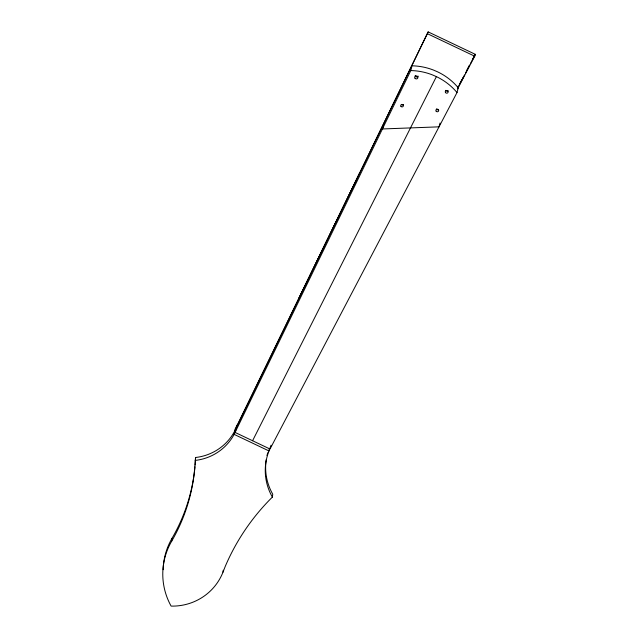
<?xml version="1.0" encoding="UTF-8"?>
<svg xmlns="http://www.w3.org/2000/svg" width="638" height="638" viewBox="0 0 638 638"><rect width="100%" height="100%" fill="white"/><g stroke="black" fill="none" stroke-linecap="round" stroke-linejoin="round"><path stroke-width="0.96" d="M266.245 459.543A55.362 54.134 7.2 0 0 272.737 494.187L272.37 497.106A224.066 219.113 7.2 0 0 225.182 566.568L222.981 572.166A54.453 53.249 7.2 0 1 171.112 606.1A68.178 66.671 7.2 0 1 171.646 541.239L172.013 538.32A182.253 178.225 7.2 0 0 194.965 466.809M171.646 541.239A182.253 178.225 7.2 0 0 195.22 460.413L195.595 457.494A50.785 49.66 7.2 0 0 234.497 431.455L428.17 31.9L475.222 54.294L474.712 56.216L457.605 88.849M222.981 572.166L223.228 570.22M269.244 449.008L268.997 450.954A55.362 54.134 7.2 0 0 272.37 497.106M271.014 445.236L268.997 450.954L234.13 434.374A50.785 49.66 7.2 0 1 195.22 460.413M383.685 124.219L382.441 128.964L439.032 126.842L440.029 123.038M410.784 70.563L412.036 65.81A59.055 55.554 14.7 0 1 433.593 70.108L437.644 71.863A59.055 55.554 14.7 0 1 458.267 87.797L457.015 92.55L270.018 449.032L235.143 432.452L237.097 425.06L235.103 429.167L234.13 434.374L410.784 70.563A59.055 55.554 14.7 0 1 432.341 74.861L436.392 76.616A59.055 55.554 14.7 0 1 457.015 92.55M336.896 219.855L344.807 203.562L236.905 425.769M344.807 203.562L352.575 187.564L345.11 202.948M352.575 187.564L428.17 31.9M457.988 87.167L458.228 86.872M298.871 298.169L308.928 277.458M309.223 276.836L318.697 257.337M318.992 256.723L327.9 238.381M328.203 237.767L336.601 220.477M352.878 186.95L359.936 172.404M252.576 440.746L436.392 76.616M459.679 83.953L461.96 79.598M466.689 70.571L467.806 68.601M467.885 68.29L469.568 65.084M472.407 59.669L475.222 54.294M462.789 78.163L463.108 77.557M457.598 88.172L464.512 74.957M465.437 73.195L469.584 65.259M470.509 63.497L475.119 54.677M427.659 33.822L474.712 56.216M266.995 455.636A55.362 54.134 7.2 0 1 267.753 452.749M163.161 569.694A68.178 66.671 7.2 0 1 172.013 538.32M195.595 457.494A182.253 178.225 7.2 0 1 195.132 464.95M403.543 104.576A1.316 1.236 14.7 0 1 401.462 104.425M438.601 109.64A1.404 1.316 14.7 0 1 436.496 108.938M418.273 76.153A1.611 1.515 14.7 0 1 415.218 75.547M448.291 90.819A1.428 1.348 14.7 0 1 445.858 90.333M400.959 106.347A1.316 1.236 14.7 0 0 403.224 106.235A1.316 1.236 14.7 0 0 401.932 104.425A1.316 1.236 14.7 0 0 400.959 106.347M414.995 78.219A1.611 1.515 14.7 0 0 417.77 78.075A1.611 1.515 14.7 0 0 416.183 75.866A1.611 1.515 14.7 0 0 414.995 78.219M436.153 111.172A1.404 1.316 14.7 0 0 438.561 111.052A1.404 1.316 14.7 0 0 437.182 109.13A1.404 1.316 14.7 0 0 436.153 111.172M445.523 92.574A1.428 1.348 14.7 0 0 447.988 92.446A1.428 1.348 14.7 0 0 446.576 90.484A1.428 1.348 14.7 0 0 445.523 92.574"/></g></svg>
